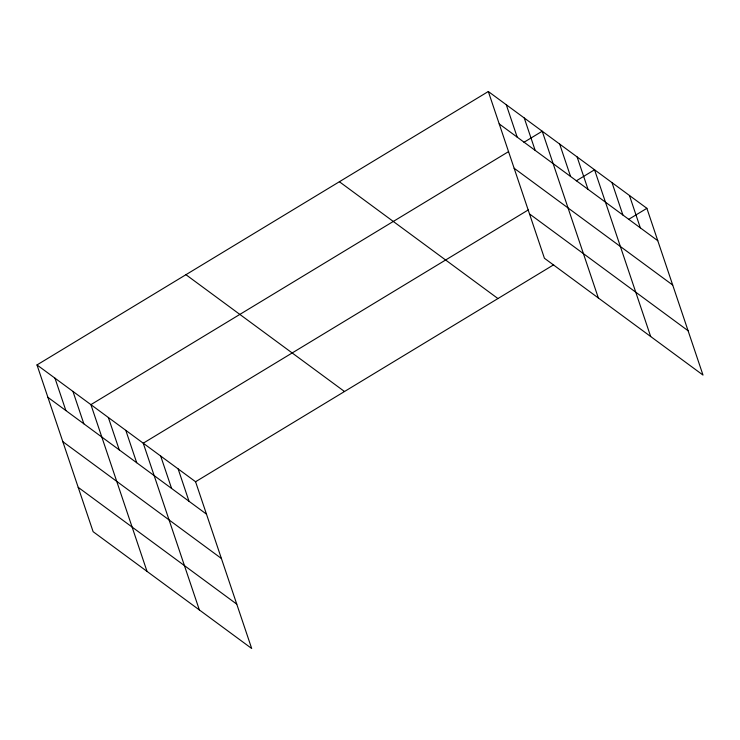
<?xml version="1.0" encoding="UTF-8"?>
<svg xmlns="http://www.w3.org/2000/svg" width="740" height="740" viewBox="0 0 740 740"><rect width="100%" height="100%" fill="white"/><g stroke="black" fill="none" stroke-linecap="round" stroke-linejoin="round"><path stroke-width="1.11" d="M37 364.931L195.573 481.74L251.683 648.49L93.12 531.681L37 364.931L488.317 91.51L646.88 208.319L703 375.069L544.427 258.26L488.317 91.51M508.593 151.598L90.909 404.641L147.029 571.391M523.966 142.284L542.226 131.23L598.346 297.98M528.258 209.938L143.246 443.195L199.356 609.945M576.303 180.838L594.553 169.774L650.673 336.524M195.573 481.74L553.677 264.791M628.63 219.382L646.88 208.319M499.213 123.904L657.786 240.713M514.134 168.239L672.706 285.048M529.507 213.925L688.08 330.734M339.382 181.735L497.946 298.553M185.934 274.697L344.507 391.516M47.906 397.325L206.469 514.134M62.826 441.66L221.39 558.469M78.2 487.346L236.763 604.154M629.444 195.471L640.341 227.865M611.999 182.623L622.895 215.016M577.107 156.926L588.013 189.32M559.671 144.078L570.568 176.472M524.253 117.984L535.159 150.377M506.28 104.747L517.186 137.141M178.127 468.892L189.024 501.285M160.682 456.043L171.588 488.437M125.8 430.347L136.697 462.731M108.355 417.49L119.26 449.883M72.946 391.404L83.842 423.798M54.973 378.168L65.869 410.561"/></g></svg>
